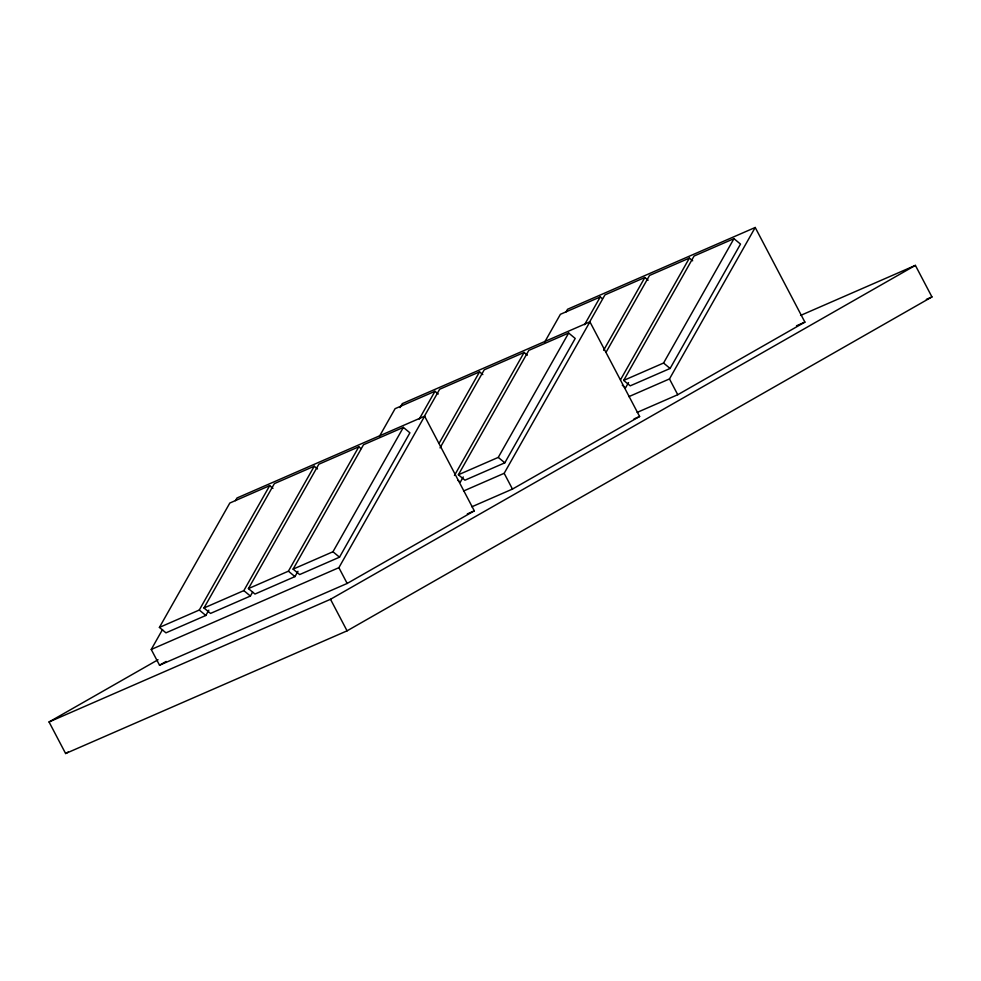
<?xml version="1.0" encoding="UTF-8"?>
<svg xmlns="http://www.w3.org/2000/svg" width="981" height="981" viewBox="0 0 981 981"><rect width="100%" height="100%" fill="white"/><g stroke="black" fill="none" stroke-linecap="round" stroke-linejoin="round"><path stroke-width="1.47" d="M208.818 610.17L205.826 615.467L165.961 632.843L159.412 627.411L229.812 503.045L269.677 485.656L272.951 488.379M235.489 500.653L236.985 497.992L424.626 416.202L474.314 510.856L347.164 583.45L159.535 665.228L151.246 649.459L162.527 629.532M159.412 627.411L199.278 610.035L269.677 485.656M252.632 592.07L250.388 596.043L210.523 613.419L203.974 607.987L274.373 483.621L314.239 466.233L317.513 468.955M203.974 607.987L243.84 590.611L314.239 466.233M297.954 571.322L294.95 576.607L254.974 594.045L248.426 588.612L318.825 464.234L358.801 446.809L360.983 448.624M248.426 588.612L288.402 571.187L358.801 446.809M293.098 569.139L363.497 444.761L403.363 427.385L409.911 432.817L339.512 557.183L299.646 574.572L293.098 569.139L332.964 551.751L403.363 427.385M379.377 436.459L395.098 408.672L434.975 391.296L438.249 394.006M400.027 407.618L402.284 403.632L589.912 321.842L639.612 416.496L512.462 489.078L471.849 506.785M419.243 419.083L434.975 391.296M423.939 417.035L439.66 389.249L479.537 371.873L482.811 374.583M151.246 649.459L338.886 567.668L424.626 416.202M439.096 443.314L479.537 371.873M440.04 447.888L484.222 369.825L524.099 352.449L527.373 355.159M454.448 475.491L524.099 352.449M458.385 474.767L528.796 350.401L568.661 333.025L575.209 338.457L504.81 462.824L464.933 480.2L458.385 474.767L498.262 457.391L568.661 333.025M463.24 476.962L460.248 482.247L458.066 480.445M544.663 342.099L560.396 314.312L600.274 296.936L602.457 298.739M566.074 311.921L567.57 309.26L755.211 227.482L804.898 322.124L677.748 394.718L637.147 412.412M584.541 324.711L600.274 296.936M589.225 322.675L604.958 294.889L644.836 277.513L648.11 280.223M463.572 491.003L504.173 473.308L589.912 321.842M603.634 350.278L644.836 277.513M606.086 352.204L649.52 275.465L689.398 258.089L692.672 260.799M620.495 379.806L689.398 258.089M623.683 380.407L694.082 256.041L733.96 238.653L740.508 244.085L670.109 368.464L630.231 385.84L623.683 380.407L663.561 363.031L733.96 238.653M628.539 382.59L625.535 387.887L622.273 385.165M628.858 396.643L669.471 378.936L755.211 227.482M800.57 315.441L915.383 265.385L931.95 296.936L347.066 630.844L65.617 753.518L49.05 721.967L158.051 659.747M159.535 665.228L166.157 661.452M49.05 721.967L330.499 599.293L915.383 265.385M65.617 753.518L68.278 752.01M796.498 325.79L804.898 322.124M634.008 418.936L639.612 416.496M926.346 299.377L931.95 296.936M467.312 513.909L474.314 510.856M663.561 363.031L670.109 368.464M498.262 457.391L504.81 462.824M332.964 551.751L339.512 557.183M288.402 571.187L294.95 576.607M243.84 590.611L250.388 596.043M199.278 610.035L205.826 615.467M669.471 378.936L677.748 394.718M504.173 473.308L512.462 489.078M338.886 567.668L347.164 583.45M330.499 599.293L347.066 630.844"/></g></svg>
